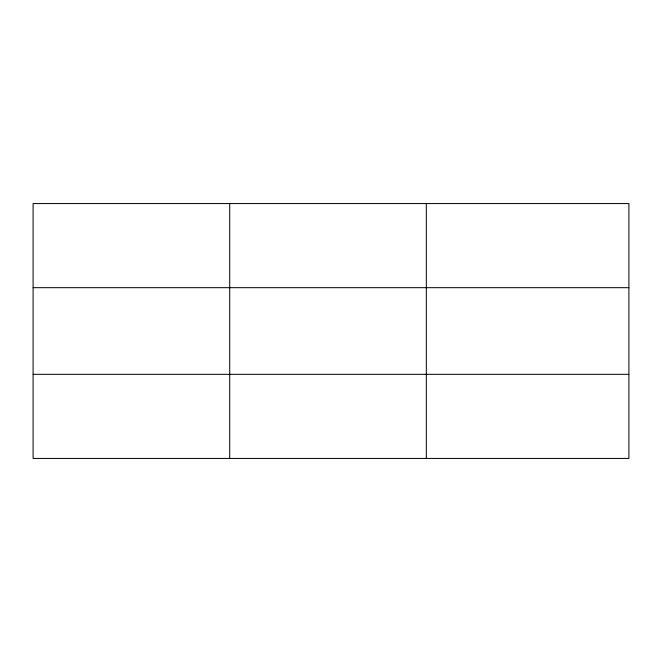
<?xml version="1.0" encoding="UTF-8"?>
<svg xmlns="http://www.w3.org/2000/svg" width="662" height="662" viewBox="0 0 662 662"><rect width="100%" height="100%" fill="white"/><g stroke="black" fill="none" stroke-linecap="round" stroke-linejoin="round"><path stroke-width="0.99" d="M229.714 203.565L229.714 458.435M426.328 203.565L426.328 458.435M628.9 374.328L628.9 458.435L33.1 458.435L33.1 203.565L628.9 203.565L628.9 374.328L33.1 374.328M33.1 287.672L628.9 287.672"/></g></svg>
